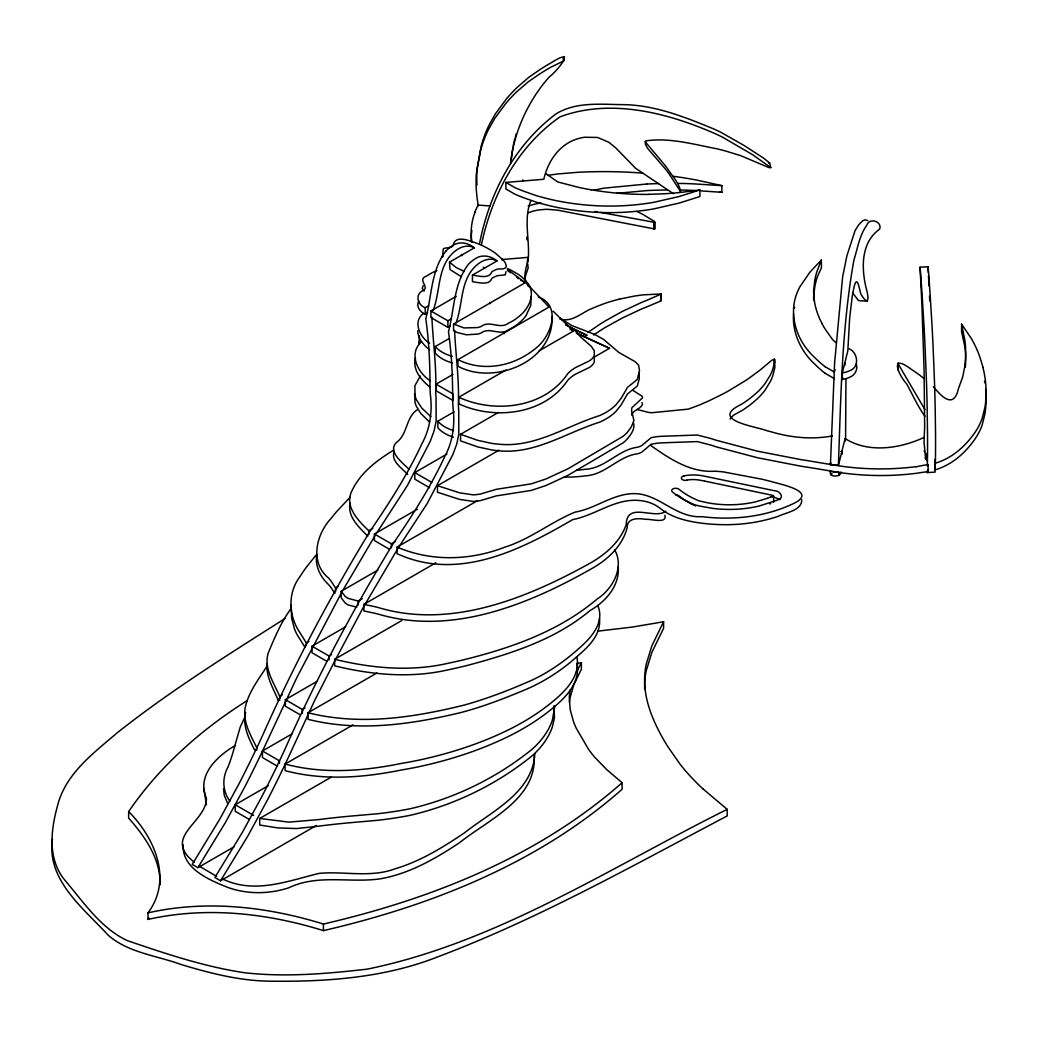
<?xml version="1.0" encoding="UTF-8"?>
<svg xmlns="http://www.w3.org/2000/svg" width="1038" height="1038" viewBox="0 0 1038 1038"><rect width="100%" height="100%" fill="white"/><g stroke="black" fill="none" stroke-linecap="round" stroke-linejoin="round"><path stroke-width="1.5" d="M502.392 260.317L502.249 258.916M523.022 181.416L522.737 179.859M841.857 454.008L841.857 452.373M925.727 459.497L924.054 442.525L924.43 431.536A12.326 0.856 87.2 0 1 924.495 431.03L924.65 427.241A18.982 1.323 87.2 0 1 924.65 426.073L924.08 369.749L921.952 306.145A177.083 12.352 87.2 0 0 921.264 291.496L920.044 267.194L928.102 266.779L929.192 281.026A317.33 22.135 87.2 0 1 930.113 294.351L932.085 326.516A203.578 14.195 87.2 0 1 933.006 344.746L934.472 381.218A166.288 11.6 87.2 0 1 935.199 408.751L935.536 433.157A120.161 8.382 87.2 0 1 935.562 437.802L935.562 445.276A208.015 14.506 87.2 0 1 935.472 458.043L935.056 472.134L926.986 472.614L926.636 471.862M223.559 788.802L224.26 795.251L227.711 803.684M927.362 465.945L927.466 458.433A208.015 14.506 87.2 0 0 927.557 445.678L927.544 438.192A120.161 8.382 87.2 0 0 927.518 433.56L927.181 409.154A166.288 11.6 87.2 0 0 926.467 381.621L924.988 345.148A203.578 14.195 87.2 0 0 924.067 326.905L922.107 294.753A317.33 22.135 87.2 0 0 921.173 281.428L920.083 267.181M845.581 439.541L845.957 378.649M534.83 753.848C532.598 792.773 491.571 811.34 464.635 832.71C443.031 847.332 420.364 861.319 395.154 868.767C370.54 878.031 344.499 871.064 319.237 873.347C287.617 881.028 253.999 894.574 222.171 878.758M924.417 437.258C900.4 448.52 868.65 453.593 845.101 438.542L838.406 465.361L830.439 464.7L834.591 363.17L842.648 276.731L846.917 255.698L855.04 230.67L858.66 224.831L862.695 220.744L865.095 219.797L867.885 220.653M838.406 465.361C840.897 396.866 841.753 327.71 853.911 260.11C857.57 248.419 859.412 235.665 866.613 225.493C869.416 217.007 882.417 221.561 879.666 229.087C859.775 243.255 861.345 270.749 867.119 291.886C869.909 304.887 864.952 301.396 860.749 293.767C859.179 287.902 856.804 273.15 853.69 288.733A38.198 4.45 -85.2 0 0 852.25 296.245L849.655 318.147L847.825 350.857L842.311 372.914L842.311 379.48L845.399 378.818A20.423 11.794 0 0 0 849.642 377.274C854.832 375.341 858.154 369.463 856.272 364.053M203.85 788.413L206.445 804.904M160.06 884.882C160.903 859.217 144.97 836.498 128.647 818.139L128.647 811.573C159.424 766.42 201.113 729.662 247.122 700.624M680.63 192.173C679.566 183.259 672.222 176.201 667.59 168.753A201.061 162.486 -14 0 0 662.452 162.278L645.026 141.518M793.564 313.982C792.396 330.292 798.806 346.381 809.393 358.629A112 64.654 0 0 0 811.677 361.198L818.528 367.763A196.61 113.505 0 0 0 825.119 373.291M813.779 289.524L814.571 281.778A235.496 135.965 0 0 1 815.673 276.147L816.634 272.488A103.06 59.503 0 0 1 818.074 268.595L821.356 260.071L809.977 272.073L799.974 286.644A98.921 57.103 0 0 0 798.507 289.602C788.361 310.141 794.563 335.443 809.393 352.064A112 64.654 0 0 0 811.677 354.62L818.528 361.198A196.61 113.505 0 0 0 825.119 366.725M813.779 296.089L814.571 288.356A235.496 135.965 0 0 1 815.673 282.725L816.634 279.053A103.06 59.503 0 0 1 818.074 275.161L821.46 267.739L821.356 260.071M927.232 470.863L927.051 472.537M554.759 706.67L552.346 720.255A142.855 82.482 0 0 1 532.247 749.125C496.943 777.799 454.683 798.391 410.438 808.693A236.041 136.276 0 0 1 395.699 811.327L388.147 812.443A210.74 121.68 0 0 1 376.729 813.818L349.91 816.179A467.126 269.685 0 0 0 319.393 819.514L288.849 822.135L259.721 818.45L259.721 825.028L277.821 827.909L296.492 828.558L319.393 826.079A467.126 269.685 0 0 1 349.91 822.732L376.729 820.383A210.74 121.68 0 0 0 388.147 819.008L395.699 817.892A236.041 136.276 0 0 0 410.438 815.258C454.683 804.969 496.943 784.352 532.26 755.703A142.855 82.482 0 0 0 552.372 726.821L554.448 717.79L553.981 705.736M291.12 604.985L291.626 618.051L294.455 628.833A120.745 69.715 0 0 0 297.387 635.139L305.068 647.427M618.259 567.033C619.66 586.003 605.478 601.858 589.921 610.642C554.629 640.187 509.749 654.096 466.075 665.76A381.997 220.549 0 0 1 448.39 669.782C410.918 678.489 371.734 674.921 334.677 665.851L334.677 659.286C371.734 668.355 410.918 671.923 448.39 663.217A381.997 220.549 0 0 0 466.075 659.195C512.954 647.401 559.793 630.676 597.187 598.991C612.654 589.117 624.604 567.332 614.652 549.829M510.956 161.928L512.928 147.214M52.406 839.249C46.528 880.38 83.624 908.354 108.302 935.316C128.517 952.884 156.92 955.596 181.391 964.6C209.027 972.891 237.274 980.235 266.273 981.118C324.375 982.091 383.878 978.289 438.451 956.582C538.8 918.695 632.518 865.796 727.21 815.92L727.21 809.355L702.83 788.763M510.514 163.602C513.486 135.693 524.735 108.899 541.434 86.452A177.083 144.061 8.4 0 1 549.439 76.825C558.029 70.182 577.206 46.191 551.152 62.773A317.33 258.151 8.4 0 0 540.344 69.325L528.822 77.292L517.456 87.127A203.578 165.613 8.4 0 0 506.661 98.597L495.476 113.726L489.482 124.3A166.288 135.277 8.4 0 0 481.087 146.579L477.117 168.493A120.161 97.754 8.4 0 0 476.805 172.944L476.779 180.404A208.015 169.22 8.4 0 0 477 184.881M316.862 554.214C314.644 565.827 320.34 576.946 328.657 584.705A94.575 54.612 0 0 1 331.239 587.91L334.859 593.425M183.285 844.867C181.624 868.585 209.494 880.029 227.815 887.451C247.407 894.445 268.998 894.198 288.694 887.827C317.836 873.879 349.482 883.169 379.921 878.875C408.972 873.944 435.013 858.932 459.263 842.908C488.197 819.696 536.776 799.338 534.207 755.716M431.899 317.291C432.95 341.684 436.622 366.167 435.675 390.82A278.093 160.553 -60 0 0 436.051 397.788L436.129 421.22L434.027 431.133L430.16 441.5L407.428 485.447L376.729 532.948M454.579 330.382C455.63 354.775 459.302 379.259 458.355 403.912A278.093 160.553 -60 0 0 458.731 410.879L458.809 434.312L456.707 444.225L452.84 454.592L427.215 503.495L398.618 547.273M350.143 503.171C347.12 517.054 359.343 527.252 367.789 536.309M414.59 393.597L415.005 402.277A72.621 41.922 0 0 0 416.498 406.533L420.662 413.319L429.524 422.038M419.378 335.521L419.067 344.46M419.054 344.305L419.534 340.983M267.09 663.84C265.702 677.023 273.798 688.96 278.418 700.845M563.647 61.424L563.906 56.519M570.251 689.816L569.888 691.801A143.919 83.092 0 0 0 569.304 697.757L570.199 709.681L573.469 721.527A238.195 137.522 0 0 0 576.298 728.326L588.429 749.125A222.807 128.634 0 0 0 594.787 757.312L606.594 769.495L622.099 782.717L622.099 789.282C538.19 863.356 431.276 905.642 323.441 930.606C266.948 913.103 206.199 906.265 148.006 919.421L148.006 912.856C172.957 879.368 154.727 837.861 128.647 811.573M479.686 242.957C489.508 192.731 514.744 144.866 556.109 113.83C576.817 101.205 601.871 104.604 624.941 104.656C655.886 105.5 685.119 117.151 713.378 128.803A194.91 157.517 -14 0 1 721.319 132.553L744.402 145.683L763.773 158.269L769.638 163.031L770.78 167.624L768.678 167.507L740.795 155.7L726.107 151.159A471.927 381.387 -14 0 0 716.973 148.81C693.747 144.373 668.991 137.301 645.675 140.921L645.273 144.048L647.621 148.408L663.593 166.884A201.061 162.486 -14 0 1 668.744 173.346L680.357 191.277M513.213 145.748L514.9 138.495M245.63 712.315C242.204 725.562 248.835 738.459 254.608 749.994M527.875 262.29C530.703 241.997 522.841 220.251 530.872 200.671M481.411 244.773C491.856 194.742 517.573 146.358 560.118 116.801C610.253 98.182 667.136 112.636 714.52 133.396A194.91 157.517 -14 0 1 722.461 137.146L752.758 154.779L770.78 167.624M415.524 357.876C412.047 369.969 421.7 380.479 430.381 387.446M524.748 278.223L528.147 267.986L527.732 263.95M433.313 309.973C440.255 291.665 437.426 269.218 451.621 254.258A28.117 16.232 -60 0 1 457.784 249.237C462.585 246.084 469.137 244.851 474.301 247.848L449.519 262.147L450.012 269.543L461.326 276.718M455.993 323.065C462.935 304.757 460.106 282.323 474.301 267.35A28.117 16.232 -60 0 1 480.464 262.329C485.265 259.176 491.817 257.943 496.981 260.94L472.446 275.109L472.446 281.674C477.999 282.401 488.989 285.658 491.558 278.937A5.968 3.451 0 0 1 492.31 277.95L496.605 275.939A9.796 5.657 0 0 1 499.602 275.472L505.285 274.849L506.038 271.489M794.42 308.208L794.654 307.248M835.006 369.606L834.383 372.084L825.132 366.725M842.311 379.48L842.7 377.91M830.439 464.7L830.867 462.974M841.027 471.94C840.741 477.882 827.961 477.311 830.517 470.954M838.951 475.469L838.483 471.615M515.276 137.055L516.068 134.187M665.786 511.202C654.939 520.025 626.667 501.095 626.238 524.501C619.894 542.913 603.844 555.836 587.223 564.776C525.721 598.589 451.478 628.418 380.92 608.307A94.601 54.625 0 0 0 375.354 606.815L363.884 604.35L363.884 610.915L375.354 613.393A94.601 54.625 0 0 1 380.92 614.872C453.684 635.282 530.133 603.856 592.867 567.942C608.333 559.132 622.644 545.404 627.16 527.706C626.991 517.586 638.591 518.144 645.727 519.337C650.644 518.676 667.538 524.255 664.865 515.185M631.636 415.057C633.258 409.88 640.277 409.387 642.379 404.561A5.981 3.451 0 0 0 641.912 402.627M619.414 299.152L633.829 296.193A106.901 61.722 0 0 1 643.301 294.844L661.284 293.962L646.609 300.41A175.396 101.27 0 0 0 640.602 302.875L622.489 311.335L605.634 320.703A240.855 139.053 0 0 0 599.523 324.518L589.61 331.252A111.689 64.486 0 0 0 587.949 332.471M661.284 293.962L661.193 300.799L646.609 306.976A175.396 101.27 0 0 0 640.602 309.441L622.489 317.913L605.634 327.268A240.855 139.053 0 0 0 599.523 331.083L593.632 335.014M528.225 212.803L530.6 211.921A34.202 19.748 0 0 1 538.424 209.987L546.728 209.261L557.743 210.182L654.693 228.97L654.446 221.444L643.223 214.607A172.295 99.466 0 0 0 636.774 211.441M654.693 228.97L654.835 222.028M442.577 256.853L442.837 256.191M474.924 211.96L478.012 205.096L490.131 205.952M393.999 452.01C391.054 461.612 402.225 468.216 407.675 474.509M564.335 56.805L562.92 58.958M316.318 825.508L220.562 880.782L214.879 877.499L242.243 832.593L261.732 796.808A719.723 415.537 -60 0 0 284.659 749.864C316.136 678.943 352.557 610.227 392.935 543.99C412.06 516.003 430.394 487.419 444.705 456.616C452.892 441.682 455.15 424.347 453.035 407.597A278.093 160.553 -60 0 1 452.672 400.629C452.698 377.611 451.764 354.607 448.468 331.849C454.436 309.337 453.762 282.933 468.618 264.067A28.117 16.232 -60 0 1 474.781 259.046C481.58 254.038 490.805 255.672 496.981 260.94M418.768 301.137C415.758 306.547 420.312 312.14 425.217 314.267L427.526 312.931M576.414 672.222L581.371 662.659L578.088 663.256M730.129 419.054L733.23 415.382L739.718 411.736A54.417 31.425 0 0 0 743.597 409.53L749.293 405.521A232.577 134.278 0 0 0 752.459 403.004L757.455 398.67A100.427 57.985 0 0 0 760.153 395.984L763.397 392.273A129.841 74.97 0 0 0 765.214 389.886L770.339 381.569A106.901 61.722 0 0 0 772.674 376.093L774.841 367.66L774.556 359.304L771.714 360.316L763.021 367.621A172.503 99.596 0 0 1 759.829 370.255L748.787 378.377A246.746 142.453 0 0 1 745.284 380.764L727.872 391.287A240.855 139.053 0 0 1 721.267 394.803L709.603 400.525A111.689 64.486 0 0 1 706.774 401.81L703.18 403.354A78.641 45.4 0 0 0 700.326 404.664L688.337 409.115L651.721 412.735A12.728 7.344 0 0 1 647.66 412.19L637.176 409.491M335.079 660.44L314.592 700.611L290.342 753.147A719.723 415.537 -60 0 1 267.415 800.09L247.926 835.875L220.562 880.782M335.767 659.143L363.144 607.645L397.852 548.505M597.719 631.169L632.479 627.043L663.58 621.762L651.864 645.792L646.22 664.19A232.447 134.2 0 0 0 644.676 676.62C643.651 698.353 652.136 719.191 662.568 737.823A512.461 295.869 0 0 0 667.836 746.672L679.942 764.02A363.495 209.858 0 0 0 702.843 788.763M148.006 919.421L148.875 917.864M245.539 715.701L240.206 727.119L233.874 749.189A500.705 289.083 0 0 1 228.113 766.797C221.937 777.76 222.43 791.047 229.93 801.258M341.904 592.01L297.063 677.1L267.661 740.055A719.723 415.537 -60 0 1 244.734 786.999L225.246 822.784L197.882 867.69L192.199 864.407L219.563 819.501L239.051 783.716A719.723 415.537 -60 0 0 261.978 736.772C293.443 665.838 329.876 597.135 370.255 530.885C389.38 502.911 407.713 474.314 422.025 443.524C430.212 428.577 432.47 411.256 430.355 394.505A278.093 160.553 -60 0 1 429.992 387.537C430.017 364.507 429.083 341.515 425.788 318.757C431.756 296.232 431.081 269.841 445.938 250.975M343.357 589.48L375.172 535.413M983.025 367.374L979.574 356.151A303.083 174.981 0 0 0 974.41 344.214L973.644 342.722A241.322 139.326 0 0 0 971.27 338.388L961.629 324.154L964.717 339.595A209.222 120.784 0 0 1 965.509 346.212L965.703 352.622A340.49 196.584 0 0 1 964.639 367.283L962.68 377.002L958.671 388.056A112.415 64.901 0 0 0 957.503 392.208C951.833 409.024 939.559 393.895 933.396 386.772M831.97 473.613L830.984 474.807M924.949 416.238C917.618 406.195 912.674 394.751 906.667 383.943C897.39 373.55 889.735 352.855 911.636 369.58A172.295 99.466 0 0 1 924.067 378.598M897.87 369.956L898.13 362.95M267.116 666.059C258.514 679.475 248.056 692.631 245.007 708.656C243.035 722.746 250.846 735.514 256.749 747.684L256.749 750.318M423.141 285.658L422.245 288.369L424.244 291.029M291.367 608.19C281.259 621.71 274.733 637.475 268.258 652.928C263.431 668.161 273.98 682.848 279.676 696.368L279.676 700.313M420.299 376.119L414.915 385.617L415.005 395.699A72.621 41.922 0 0 0 416.498 399.967L421.752 408.051L430.874 416.692M315.993 555.161L306.482 567.059A382.373 220.77 0 0 0 299.515 577.258C289.874 590.142 288.655 607.541 294.455 622.268A120.745 69.715 0 0 0 297.387 628.574L306.314 642.911L306.314 645.545M421.48 341.813C408.09 353.608 417.743 372.863 430.381 380.881M417.626 409.491C406.066 416.952 407.739 432.651 398.008 441.215C385.708 450.271 402.329 462.572 409.115 469.319M350.027 497.332L336.416 511.851A385.345 222.482 0 0 0 331.213 518.286C316.123 534.246 309.402 562.596 328.657 578.14A94.575 54.612 0 0 1 331.239 581.345L335.521 587.975L335.521 591.907M423.491 313.45C412.32 321.624 419.962 337.298 429.576 343.267M622.099 782.717C538.19 856.791 431.276 899.077 323.441 924.041C266.948 906.537 206.199 899.699 148.006 912.856M235.354 745.453C217.266 755.962 196.273 775.386 206.445 798.339C206.199 822.862 161.694 836.758 194.314 862.254M285.009 618.544C227.893 654.835 170.271 690.75 117.177 732.854C93.498 753.082 65.485 773.816 57.544 805.67C50.836 829.868 47.476 858.439 64.304 879.497C83.118 901.503 100.362 927.972 127.181 940.558C165.327 953.624 203.967 966.586 243.956 972.658C284.931 977.381 326.36 973.8 367.18 969.155C496.904 942.595 610.149 867.586 727.21 809.355M393.7 450.168C377.235 460.055 360.913 472.355 352.31 490.027C343.604 505.986 358.071 520.44 368.724 530.716L368.724 534.661M425.217 314.267L425.217 307.702L428.668 305.704M450.207 326.036L447.897 327.359L430.9 317.55L430.9 310.985L456.253 296.349M430.9 310.985L447.897 320.794L451.348 318.796M530.976 296.596L530.872 305.198L525.968 315.721A56.415 32.567 0 0 1 523.334 318.99L522.114 320.249A72.932 42.104 0 0 1 517.222 324.479L514.861 326.166A51.705 29.855 0 0 1 508.594 329.682C499.823 336.468 489.586 326.282 480.931 333.133A17.192 9.926 0 0 1 477.506 334.132L466.464 334.781L457.382 332.575L453.58 330.642L453.58 324.077L525.215 282.725L507.4 269.374M452.257 362.924A39.197 22.628 0 0 1 445.782 360.588L444.601 360.03A35.37 20.423 0 0 1 440.268 357.539L439.308 356.851A39.197 22.628 0 0 1 435.272 353.115L435.272 346.549L449.182 338.518M551.969 316.499C554.461 361.432 493.958 385.889 457.953 366.206L457.953 359.641L549.037 307.053L529.704 286.696L527.434 285.385M436.064 384.164L453.061 393.973L453.061 400.538L436.064 390.729L436.064 384.164L453.009 374.381M594.242 357.306L594.307 361.704A20.63 11.911 0 0 1 592.451 364.857A19.644 11.34 0 0 1 589.143 367.582L575.519 374.16A45.698 26.391 0 0 0 567.63 380.401C544.483 414.785 494.464 420.351 458.744 403.821L458.744 397.256L505.96 370.008M539.215 350.805L573.352 331.096L553.15 311.244M453.515 437.167A39.172 22.615 0 0 1 448.39 435.246L447.196 434.688A35.344 20.41 0 0 1 442.876 432.197L441.916 431.51A39.172 22.615 0 0 1 437.867 427.773L437.867 421.207L454.099 411.827M584.199 336.714L586.82 335.209L569.577 326.788M639.161 373.044L639.304 378.753L637.28 386.032L627.484 393.973L621.178 404.859L615.975 411.385A62.721 36.213 0 0 1 605.323 419.352A59.594 34.41 0 0 1 599.64 422.168C566.463 432.509 535.128 454.475 499.031 450.777A72.621 41.922 0 0 1 491.636 449.921L477.649 446.885L460.548 440.865L460.548 434.299L498.422 412.436M593.814 357.357L609.501 348.301L576.843 333.016M429.667 487.756L414.798 479.167L414.798 472.601L446.95 454.034M633.634 423.374C635.178 429.304 630.585 434.844 627.121 439.152A54.832 31.659 0 0 1 622.852 443.018L567.942 475.365L545.845 485.576L531.274 490.416L496.333 495.892L480.088 500.705L473.549 501.471L459.665 499.408L437.478 492.272L437.478 485.693L498.993 450.181M368.724 530.716L372.746 528.394M389.276 549.154L374.407 540.564L374.407 533.999L417.354 509.204M374.407 533.999L391.404 543.808L395.426 541.486M801.725 499.758C802.14 510.372 785.87 512.564 778.085 516.379C759.323 522.633 739.445 525.28 719.697 524.592A114.102 65.874 0 0 1 702.155 523.243C687.558 521.361 672.416 517.975 660.609 508.672C653.771 503.119 645.052 500.537 636.333 500.303C613.484 499.563 594.709 515.432 572.665 519.61C520.194 550.218 457.94 581.708 397.087 553.669L397.087 547.091L477.61 500.614M335.521 587.975L338.232 586.405M356.838 607.152L348.002 604.907L345.148 602.948L341.204 597.823L341.204 591.258L377.858 570.096M341.204 591.258L345.148 596.383L348.002 598.342L358.201 601.067L362.275 598.718M363.884 604.35L435.83 562.804M306.314 642.911L308.896 641.419M326.866 661.349L311.997 652.759L311.997 646.194L345.55 626.822M311.997 646.194L328.994 656.003L331.576 654.511M334.677 659.286L401.771 620.555M279.676 696.368L282.323 694.85M300.229 714.806L285.359 706.229L285.359 699.664L317.122 681.317M285.359 699.664L302.356 709.473L305.003 707.942M599.471 618.674C601.521 637.799 583.551 650.683 570.848 661.92C557.341 673.026 542.381 682.394 526.292 689.284C504.922 698.263 483.228 706.696 460.781 712.574C410.75 724.537 358.746 732.101 308.039 719.321L308.039 712.756L376.859 673.026M277.302 766.122L262.432 757.545L262.432 750.98L291.73 734.061M576.817 663.412C580.956 682.394 565.438 697.757 552.086 708.695A260.642 150.471 0 0 1 511.267 735.034C482.242 749.592 451.115 759.738 419.417 766.602A252.883 146.008 0 0 1 401.252 770.014C362.885 777.825 323.454 780.797 285.113 770.637L285.113 764.072L353.024 724.861M249.055 819.293L235.237 811.327L235.237 804.748L268.336 785.649M259.721 818.45L331.213 777.177M197.882 867.69L233.965 846.852M699.91 189.954L679.124 196.519L653.875 202.306A100.102 57.791 0 0 1 647.18 203.37C616.909 207.808 585.86 206.705 555.901 200.581A184.92 106.758 0 0 1 548.155 198.829L540.564 196.857A112 64.654 0 0 1 536.14 195.546L524.748 191.589A196.61 113.505 0 0 1 515.172 187.774L505.895 182.429L505.895 188.994L515.185 194.34A196.61 113.505 0 0 0 524.761 198.141L536.14 202.112A112 64.654 0 0 0 540.564 203.422L548.155 205.394A184.92 106.758 0 0 0 555.901 207.146C585.86 213.27 616.909 214.373 647.18 209.948A100.102 57.791 0 0 0 653.875 208.872L679.124 203.085L699.91 196.519L699.91 189.954L685.145 191.848A103.06 59.503 0 0 1 678.398 192.679L673.636 193.107A234.069 135.135 0 0 1 662.296 193.872L648.906 194.327M768.963 163.368L769.638 163.031M593.606 190.291L604.025 188.125A112.415 64.901 0 0 0 611.2 187.45L647.193 183.998M772.441 496.411L770.923 496.994M767.316 498.318L770.611 497.098M767.095 498.396L755.521 501.86A70.558 40.742 0 0 1 729.688 504.779L727.067 504.753A70.286 40.573 0 0 1 713.781 503.78L709.421 503.119A57.557 33.229 0 0 1 707.423 502.755L699.534 500.978A13.559 7.824 0 0 1 698.211 500.498L696.965 499.992A81.794 47.229 0 0 1 678.995 489.261A4.022 2.323 0 0 0 673.377 488.703A4.022 2.323 0 0 0 672.39 491.934A90.267 52.108 0 0 0 684.237 499.862L692.281 503.767M528.225 206.238L530.6 205.355A34.202 19.748 0 0 1 538.424 203.422L541.161 203.033M985.62 389.341A295.934 170.855 0 0 1 984.971 413.76L982.169 425.048A146.864 84.792 0 0 1 973.865 440.592C964.237 453.904 951.236 465.141 935.212 469.799L935.212 463.22C951.236 458.575 964.224 447.326 973.878 434.027A146.864 84.792 0 0 0 982.143 418.483L984.971 407.194A295.934 170.855 0 0 0 982.908 367.387M769.794 503.962L770.754 503.625M928.063 266.792L928.322 272.54M563.219 61.151L550.464 67.392A317.33 258.151 8.4 0 0 539.669 73.958L528.134 81.924L516.768 91.759A203.578 165.613 8.4 0 0 505.986 103.229L494.789 118.345L488.794 128.933A166.288 135.277 8.4 0 0 480.399 151.211L476.429 173.112A120.161 97.754 8.4 0 0 476.118 177.563L476.092 185.024A208.015 169.22 8.4 0 0 477.169 198.466L478.194 205.926M600.496 212.401L654.693 222.404M701.143 190.901L721.89 192.315L721.877 185.659L695.149 183.96A209.222 120.784 0 0 0 683.692 183.505L678.138 183.415M842.311 372.914L845.399 372.253A20.423 11.794 0 0 0 849.642 370.709C859.736 367.296 858.076 352.881 849.292 348.807M449.415 247.589L445.133 248.121A3.244 1.868 0 0 0 443.239 249.042L442.525 257.035M928.024 464.479L916.217 466.737M928.128 464.959L928.128 471.537L916.217 473.315A165.211 95.379 0 0 1 829.544 470.824L805.916 466.931A196.403 113.389 0 0 1 800.817 466.179L757.558 457.758L716.064 446.794A74.918 43.259 0 0 1 711.484 445.237L697.289 441.591L662.244 442.837A104.643 60.412 0 0 1 657.716 443.109L651.163 444.225L641.821 452.14A16.011 9.251 0 0 1 637.514 453.788C618.077 456.266 605.193 475.067 585.056 475.858A71.492 41.273 0 0 1 579.892 476.507L572.937 477A59.633 34.423 0 0 1 564.179 477M616.741 193.34L647.193 190.564A340.49 196.584 0 0 1 667.006 189.993M773.712 365.765L774.556 365.869M505.895 182.429L543.821 179.276C547.558 162.525 557.99 146.163 574.559 139.845A38.198 30.868 -14 0 1 584.485 137.25L597.616 137.457L608.67 142.18L615.599 147.733L635.619 168.299L673.506 193.756M502.392 259.5L527.732 257.385C527.797 267.116 520.401 277.963 529.315 286.851M576.427 470.24L579.892 469.942A71.492 41.273 0 0 0 585.056 469.293C605.193 468.501 618.077 449.688 637.514 447.222A16.011 9.251 0 0 0 641.808 445.574L651.163 437.66L657.716 436.544A104.643 60.412 0 0 0 662.244 436.271L697.289 435.026L711.484 438.672A74.918 43.259 0 0 0 716.064 440.216L757.558 451.193L800.817 459.613A196.403 113.389 0 0 0 805.916 460.366L829.518 464.31M925.727 459.017L925.727 453.762L926.726 453.71M832.333 435.947C811.963 439.71 791.267 437.725 771.468 431.899A139.157 80.341 0 0 1 766.563 430.588C755.859 426.475 710.2 420.338 739.718 405.17A54.417 31.425 0 0 0 743.597 402.965L749.293 398.942A232.577 134.278 0 0 0 752.459 396.425L757.455 392.105A100.427 57.985 0 0 0 760.153 389.419L763.397 385.695A129.841 74.97 0 0 0 765.214 383.32L770.339 375.003A106.901 61.722 0 0 0 772.674 369.528L774.711 362.067L774.556 359.304M680.902 190.019L683.692 190.071A209.222 120.784 0 0 1 695.149 190.525M867.483 301.202L858.556 300.579L852.782 293.105M840.858 451.465L841.857 451.543L841.857 454.177M830.361 471.563L838.328 472.225M285.113 764.072C323.454 774.231 362.885 771.26 401.252 763.449A252.883 146.008 0 0 0 419.417 760.037C451.115 753.16 482.242 743.039 511.254 728.455A260.642 150.471 0 0 0 552.073 702.116C565.438 691.191 580.943 675.829 576.817 656.846M560.001 319.107C572.444 322.649 581.708 312.438 592.348 308.338A232.577 134.278 0 0 1 596.707 306.508L604.194 303.628A114.154 65.9 0 0 1 619.427 299.165M595.046 211.402L597.771 211.908M704.75 481.113L772.895 495.398M704.205 481.009L700.079 480.205A21.59 12.469 0 0 0 686.689 480.14M308.039 712.756C359.926 725.809 413.202 717.673 464.271 705.074C487.575 698.522 510.255 689.829 532.338 679.981C549.686 671.846 565.399 660.583 579.632 647.829C591.167 637.76 604.583 622.787 598.096 606.296M660.376 300.19L661.284 300.527M774.127 490.676C779.72 490.325 785.208 497.942 777.734 499.927A24.458 14.13 0 0 1 776.126 500.576L759.102 506.038A78.616 45.387 0 0 1 729.026 509.424L725.484 509.36A78.291 45.205 0 0 1 712.522 508.373L699.353 505.986M774.179 497.254L780.044 499.512M773.505 490.533L703.219 475.91A47.372 27.351 0 0 0 701.532 475.612L698.989 475.261A28.286 16.336 0 0 0 684.016 475.884M773.505 497.098L772.765 496.943M698.457 505.778L697.341 505.506A22.875 13.209 0 0 1 693.54 504.299L692.554 503.884M719.97 191.628L721.89 192.315M397.087 547.091C431.497 561.817 470.344 560.585 504.922 547.13C530.159 539.267 550.867 522.023 575.117 512.11C597.317 508.296 616.014 491.078 639.278 493.945C661.842 497.176 677.503 518.209 702.155 516.677A114.102 65.874 0 0 0 719.697 518.027C744.531 518.779 769.859 514.627 792.461 504.04C818.658 492.103 783.08 484.902 772.674 481.93A229.022 132.215 0 0 0 762.333 479.296L723.707 471.953A81.379 46.982 0 0 0 714.923 471.2C690.581 472.926 669.458 458.692 650.528 445.302M437.478 485.693L459.665 492.842L473.549 494.905L480.088 494.14L496.333 489.313L531.274 483.851L545.845 479.011L567.942 468.8L622.852 436.453A54.832 31.659 0 0 0 627.121 432.574L631.351 426.852L633.946 420.442L631.584 410.931L631.883 407.7L642.379 397.995A5.981 3.451 0 0 0 641.912 396.062L633.167 390.56M460.548 434.299L477.649 440.32L491.636 443.356A72.621 41.922 0 0 0 499.031 444.212C535.128 447.91 566.463 425.943 599.64 415.589A59.594 34.41 0 0 0 605.31 412.787A62.721 36.213 0 0 0 615.962 404.807L621.178 398.294L627.484 387.408L637.28 379.467L639.486 370.709L638.604 365.168L635.126 361.678L618.856 352.466L603.545 339.374L594.696 334.431L572.003 325.621L559.767 318.082M464.427 271.489L456.123 267.532L449.519 262.147M834.383 378.649L825.132 373.291M457.953 359.641C484.253 372.759 515.237 365.947 536.828 347.393C551.386 335.521 561.817 305.483 538.281 296.881M458.744 397.256C494.451 413.773 544.496 408.232 567.63 373.836A45.698 26.391 0 0 1 575.519 367.582L589.143 361.003A19.644 11.34 0 0 0 592.451 358.292A20.63 11.911 0 0 0 594.307 355.139L594.242 350.74L591.478 346.562L580.774 337.078L573.482 329.033L565.632 324.038M565.723 325.063L568.292 326.217M572.691 328.929L586.82 335.209M609.501 348.301L576.401 333.276M216.734 876.409L198.712 865.835M721.877 185.659L697.251 180.184A241.322 139.326 0 0 0 689.738 178.808L684.496 177.939A305.185 176.201 0 0 0 673.467 176.304M472.446 275.109C477.999 275.836 488.989 279.092 491.558 272.371A5.968 3.451 0 0 1 492.31 271.385L496.605 269.374A9.796 5.657 0 0 1 499.602 268.907C502.703 269.374 508.088 268.492 505.778 264.119A30.439 17.568 0 0 0 503.651 260.525L495.749 253.467A86.751 50.084 0 0 0 477.636 243.58C470.383 241.192 454.929 233.9 453.113 245.708A6.423 3.711 0 0 1 449.415 247.576M453.58 324.077L464.038 327.943L477.506 327.567A17.192 9.926 0 0 0 480.931 326.568C489.586 319.717 499.823 329.902 508.594 323.116A51.705 29.855 0 0 0 514.861 319.6L517.222 317.913A72.932 42.104 0 0 0 522.114 313.684L523.334 312.425A56.415 32.567 0 0 0 525.968 309.155C531.754 301.189 534.181 289.498 526.5 281.7A57.674 33.294 0 0 0 518.312 274.369L511.306 270.334A57.674 33.294 0 0 0 507.348 268.557M474.301 247.848C468.125 242.581 458.9 240.946 452.101 245.954A28.117 16.232 -60 0 0 445.938 250.975M520.661 280.091L525.215 282.725M461.352 254.505L462.066 255.724M483.332 267.181L484.746 267.999M569.94 329.124L573.352 331.096M489.754 302.382L490.455 303.615M503.599 332.458L504.312 333.691M414.798 472.601L431.795 482.411M262.432 750.98L279.43 760.789L279.43 763.41M235.237 804.748L253.661 815.388M425.217 307.702C418.314 305.47 414.785 295.7 421.675 291.276C431.743 287.708 415.771 279.637 426.878 275.939A51.705 29.855 0 0 1 432.976 272.319L434.909 271.398A71.7 41.403 0 0 1 436.907 270.529M546.209 173.826L557.64 181.922L578.841 187.411A154.299 89.086 0 0 0 591.426 189.863M836.291 342.916L832.748 339.789L825.755 329.967A130.035 75.073 0 0 1 824.029 327.281L821.979 323.622M507.647 270.542L510.618 272.76M516.561 277.211L518.533 278.703M429.576 349.832C423.608 345.187 417.977 338.699 417.704 330.772M924.949 409.673L897.87 363.378M925.727 453.762L926.48 457.304M926.921 459.367L927.362 461.417M927.751 469.786L928.128 471.537M934.654 459.523L935.212 463.22M935.017 468.553L935.212 469.799M924.261 450.44L924.443 451.673M925.351 457.849L925.546 459.081M526.772 237.066L526.928 239.804M928.491 275.797L929.01 285.943M644.637 689.427L644.676 683.186A232.447 134.2 0 0 1 646.22 670.769L651.864 652.357L663.58 628.327L663.58 621.762M961.629 324.154L961.564 331.55L964.717 346.16A209.222 120.784 0 0 1 965.509 352.777L965.703 359.187A340.49 196.584 0 0 1 965.353 367.296M845.101 438.542L845.101 441.176M844.815 362.859L844.815 365.48M774.192 359.148L774.192 365.713M773.621 495.801L773.621 502.366M661.024 293.754L661.024 300.319M653.953 222.56L653.953 229.126M581.371 662.659L581.371 669.225L573.858 684.613L569.888 698.366A143.919 83.092 0 0 0 569.421 702.337M447.897 320.794L447.897 327.359M391.404 543.808L391.404 547.753M358.201 601.067L358.201 605.011M328.994 656.003L328.994 659.947M323.441 924.041L323.441 930.606M302.356 709.473L302.356 713.404M437.867 421.194A39.172 22.615 0 0 0 441.916 424.944L442.876 425.619A35.344 20.41 0 0 0 447.196 428.123L448.39 428.681A39.172 22.615 0 0 0 453.515 430.601M435.272 346.549A39.197 22.628 0 0 0 439.308 350.286L440.268 350.974A35.37 20.423 0 0 0 444.601 353.465L445.795 354.023A39.197 22.628 0 0 0 452.257 356.358M675.556 494.854A4.022 2.323 0 0 1 678.969 495.84A81.794 47.229 0 0 0 689.491 502.898M695.59 505.947A81.794 47.229 0 0 1 694.954 505.662M693.708 505.078A81.794 47.229 0 0 1 691.879 504.17M691.269 503.858A81.794 47.229 0 0 1 690.075 503.222M686.767 480.27A4.022 2.323 0 0 1 681.616 478.868A4.022 2.323 0 0 1 684.029 475.897M773.414 495.956A6.63 3.828 0 0 1 772.7 496.294M984.491 381.218A295.934 170.855 0 0 1 984.777 382.84M471.252 241.685A165.211 95.379 0 0 1 471.862 230.553M647.193 184.011A340.49 196.584 0 0 1 658.546 183.596M642.833 173.125A295.934 170.855 0 0 0 578.062 172.269L558.522 173.891A146.864 84.792 0 0 0 547.571 175.461M472.031 242.204A165.211 95.379 0 0 1 475.093 211.986M916.191 466.646A165.211 95.379 0 0 1 829.544 464.258M813.662 299.969A189.176 109.224 0 0 1 813.662 296.089M822.096 323.609A189.176 109.224 0 0 1 813.662 289.524M648.906 194.404A189.124 109.185 0 0 1 591.452 189.798M929.516 296.089A177.083 12.352 87.2 0 1 929.75 300.968"/></g></svg>
